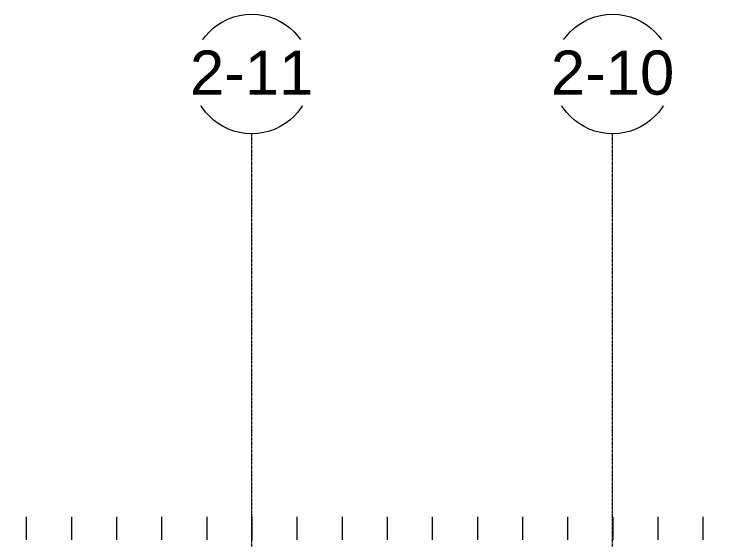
# Model space of a CAD drawing. Header units: inches. Extents: x 20273 to 40654, y -355 to 835.
# Drawn here: x 26247 to 26821, y 346 to 768 of the extents above; entities that cross this region are included whole.
import ezdxf

# ---------------------------------------------------------------- set-up
doc = ezdxf.new("R2010")
doc.units = ezdxf.units.IN
doc.header["$MEASUREMENT"] = 0
doc.linetypes.add('Grid Line 1_2_', pattern=[0.875, 0.5, -0.125, 0.125, -0.125])
for name, color, linetype, lineweight in [('A-ROOF-PATT', 132, 'Continuous', 13), ('S-GRID', 1, 'Continuous', 9), ('S-GRID-IDEN', 1, 'Continuous', 9)]:
    doc.layers.add(name, color=color, linetype=linetype, lineweight=lineweight)
doc.styles.add('Arial_1', font='arial.ttf', dxfattribs={"height": 35.407186})

# ---------------------------------------------------------------- blocks, each defined once
blk = doc.blocks.new('Grid - Grid Head - Circle-14747-Elevation - South')
at = {"layer": 'S-GRID-IDEN'}
blk.add_circle((23085.89, 719.89), 48, dxfattribs=at)

msp = doc.modelspace()

# ---------------------------------------------------------------- hatches: boundary and pattern name
at = {"layer": 'A-ROOF-PATT', "lineweight": 9}
h = msp.add_hatch(dxfattribs=at)
h.set_pattern_fill('FP_17', color=8, style=0, pattern_type=2)
h.set_pattern_definition([(90, (3060.47, 1279.063), (-36.188, 2e-15), [])])
h.paths.add_polyline_path([(25839.84, 345.96), (29346.6, 345.96), (29346.6, 364.31), (25839.84, 364.31)], flags=0)

# ---------------------------------------------------------------- linework, layer by layer
at = {"layer": 'S-GRID', "linetype": 'Grid Line 1_2_'}
for p, q in [((26437.6, -28.56), (26437.6, 671.89)), ((26437.6, -28.56), (26437.6, 671.89)), ((26727.1, -28.56), (26727.1, 671.89)), ((26727.1, -28.56), (26727.1, 671.89))]:
    msp.add_line(p, q, dxfattribs=at)

# ---------------------------------------------------------------- block references
at = {"layer": 'S-GRID-IDEN'}
for p in [(3351.71, 0), (3641.21, 0)]:
    msp.add_blockref('Grid - Grid Head - Circle-14747-Elevation - South', p, dxfattribs=at)

# ---------------------------------------------------------------- next in the draw order: texts
at = {"layer": 'S-GRID-IDEN', "char_height": 35.407, "width": 117.936, "attachment_point": 2, "line_spacing_factor": 0.938532, "style": 'Arial_1', "bg_fill": 3, "box_fill_scale": 1.25, "bg_fill_color": 0, "bg_fill_transparency": 0}
for s, insert in [('1-11', (26437.59, 738.77)), ('1-10', (26727.09, 738.77))]:
    msp.add_mtext(s, dxfattribs=dict(at, insert=insert))

# ---------------------------------------------------------------- next in the draw order: block references
at = {"layer": 'S-GRID-IDEN'}
for p in [(3351.71, 0), (3641.21, 0)]:
    msp.add_blockref('Grid - Grid Head - Circle-14747-Elevation - South', p, dxfattribs=at)

# ---------------------------------------------------------------- next in the draw order: texts
at = {"layer": 'S-GRID-IDEN', "char_height": 35.407, "width": 117.936, "attachment_point": 2, "line_spacing_factor": 0.938532, "style": 'Arial_1', "bg_fill": 3, "box_fill_scale": 1.25, "bg_fill_color": 0, "bg_fill_transparency": 0}
for s, insert in [('2-11', (26437.59, 738.77)), ('2-10', (26727.09, 738.77))]:
    msp.add_mtext(s, dxfattribs=dict(at, insert=insert))

doc.saveas('drawing.dxf')
